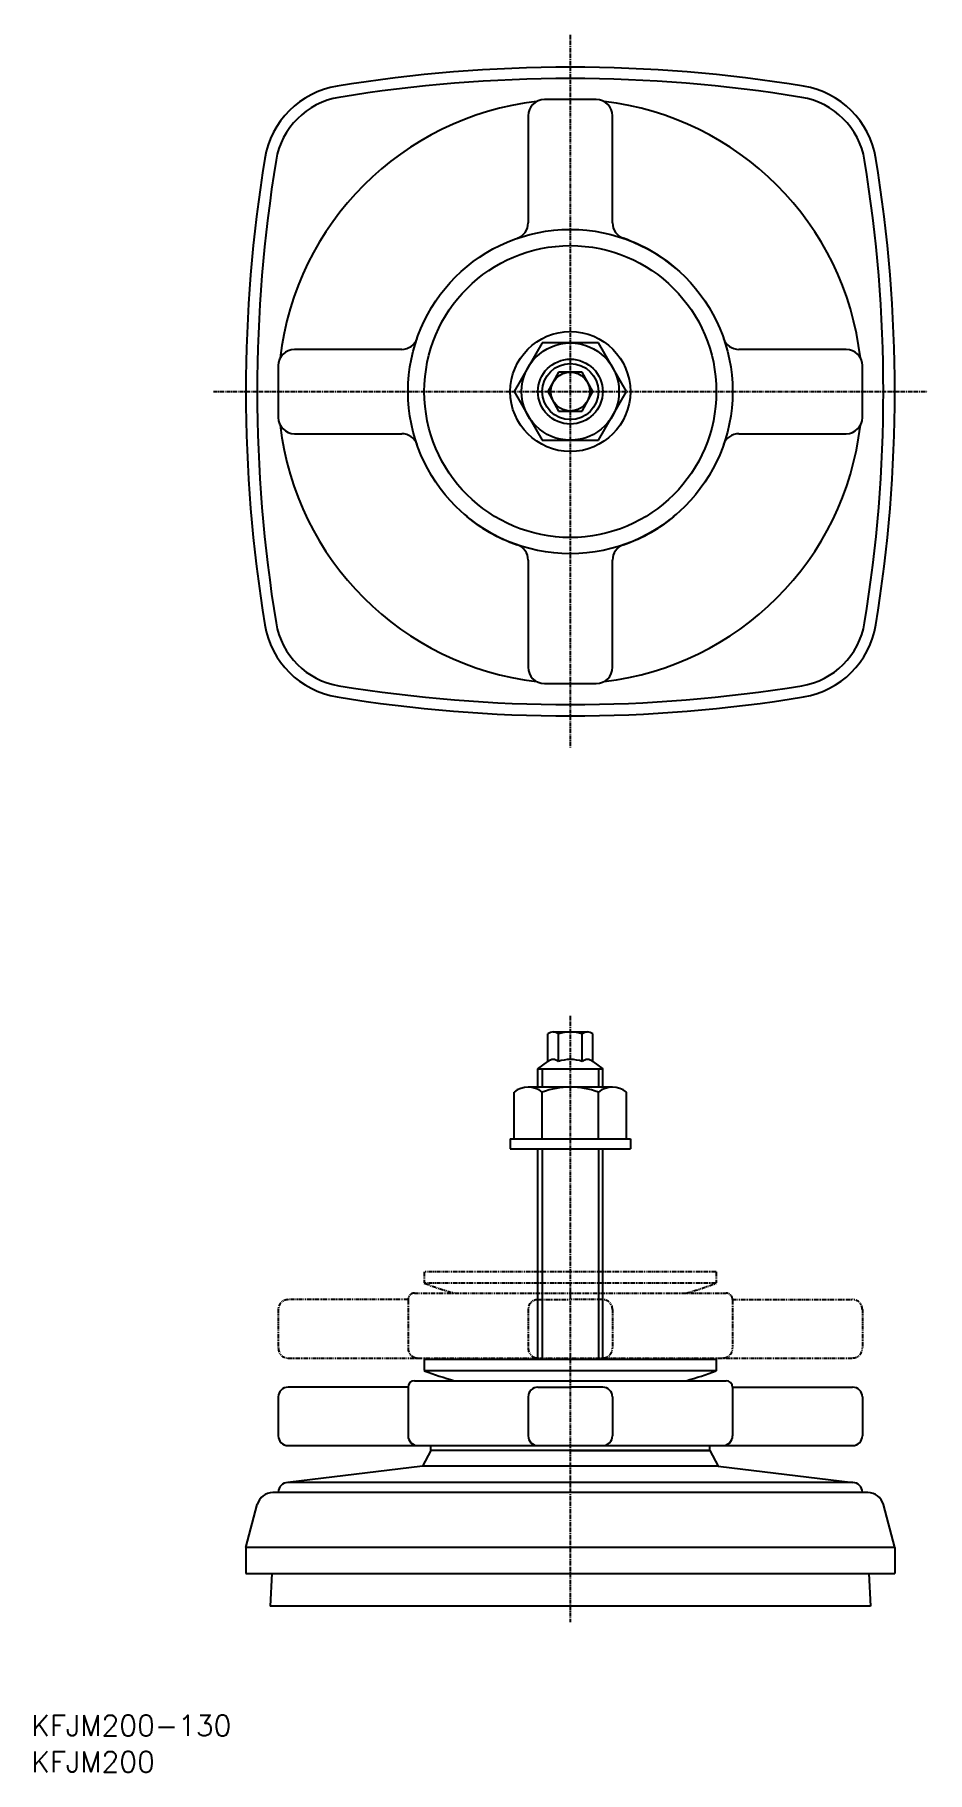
# Model space of a CAD drawing. Extents: x 1 to 276, y 0 to 536.
import ezdxf

# ---------------------------------------------------------------- set-up
doc = ezdxf.new("R2010")
doc.units = 0
doc.linetypes.add('CENTER', pattern=[2, 1.25, -0.25, 0.25, -0.25])
doc.linetypes.add('PHANTOM', pattern=[2.5, 1.25, -0.25, 0.25, -0.25, 0.25, -0.25])
doc.layers.get('0').update_dxf_attribs({"linetype": 'CONTINUOUS'})
doc.layers.add('CENTER', color=1, linetype='CENTER')
doc.styles.get("Standard").update_dxf_attribs({"font": 'txt.shx', "bigfont": '@extfont2.shx'})

msp = doc.modelspace()

# ---------------------------------------------------------------- linework, layer by layer
at = {"color": 7, "linetype": 'CONTINUOUS'}
for p, q in [((174.16, 515.66), (158.16, 515.66)), ((153.16, 510.66), (153.16, 477.64)), ((179.16, 477.64), (179.16, 510.66)), ((157.5, 440.66), (148.84, 425.66)), ((174.82, 440.66), (157.5, 440.66)), ((183.48, 425.66), (174.82, 440.66)), ((114.19, 438.66), (81.16, 438.66)), ((251.16, 438.66), (218.13, 438.66)), ((76.16, 433.66), (76.16, 417.66)), ((162.47, 431.66), (159.24, 425.66)), ((169.86, 431.66), (162.47, 431.66)), ((173.09, 425.66), (169.86, 431.66)), ((256.16, 417.66), (256.16, 433.66)), ((148.84, 425.66), (157.5, 410.66)), ((159.24, 425.66), (162.47, 419.66)), ((169.86, 419.66), (173.09, 425.66)), ((174.82, 410.66), (183.48, 425.66)), ((162.47, 419.66), (169.86, 419.66)), ((81.16, 412.66), (114.19, 412.66)), ((218.13, 412.66), (251.16, 412.66)), ((157.5, 410.66), (174.82, 410.66)), ((153.16, 373.69), (153.16, 340.66)), ((179.16, 340.66), (179.16, 373.69)), ((158.16, 335.66), (174.16, 335.66)), ((159.24, 219.1), (159.24, 227.6)), ((160.86, 228.24), (171.47, 228.24)), ((162.47, 219.1), (162.47, 227.6)), ((169.86, 219.1), (169.86, 227.6)), ((173.09, 219.1), (173.09, 227.6)), ((156.16, 216.88), (159.24, 219.1)), ((156.16, 216.88), (176.16, 216.88)), ((156.16, 211.24), (156.16, 216.88)), ((173.09, 219.1), (176.16, 216.88)), ((176.16, 211.24), (176.16, 216.88)), ((148.84, 195.24), (148.84, 209.64)), ((179.15, 211.24), (153.17, 211.24)), ((157.5, 195.24), (157.5, 209.64)), ((174.82, 195.24), (174.82, 209.64)), ((183.48, 195.24), (183.48, 209.64)), ((147.66, 195.24), (184.66, 195.24)), ((147.66, 195.24), (147.66, 192.24)), ((184.66, 195.24), (184.66, 192.24)), ((147.66, 192.24), (184.66, 192.24)), ((156.16, 127.24), (156.16, 192.24)), ((176.16, 127.24), (176.16, 192.24)), ((211.16, 127.24), (121.16, 127.24)), ((121.16, 127.24), (121.16, 123.84)), ((211.16, 123.75), (121.16, 123.75)), ((211.16, 127.24), (211.16, 123.75)), ((116.16, 118.71), (79.16, 118.71)), ((116.16, 118.71), (116.16, 103.71)), ((116.16, 118.71), (116.16, 118.71)), ((118.16, 120.71), (214.16, 120.71)), ((156.16, 118.71), (166.16, 118.71)), ((176.16, 118.71), (166.16, 118.71)), ((216.16, 118.71), (253.16, 118.71)), ((216.16, 118.71), (216.16, 103.71)), ((216.16, 118.71), (216.16, 118.71)), ((76.16, 115.71), (76.16, 103.71)), ((153.16, 115.71), (153.16, 103.71)), ((179.16, 115.71), (179.16, 103.71)), ((256.16, 115.71), (256.16, 103.71)), ((79.16, 100.71), (253.16, 100.71)), ((123.16, 99.21), (120.64, 94.41)), ((123.16, 99.21), (123.16, 100.71)), ((209.16, 99.21), (123.16, 99.21)), ((123.16, 99.21), (123.16, 99.21)), ((123.16, 99.21), (123.16, 99.21)), ((166.16, 99.21), (209.16, 99.21)), ((209.16, 99.21), (209.16, 100.71)), ((209.16, 99.21), (211.69, 94.41)), ((209.16, 99.21), (209.16, 99.21)), ((209.16, 99.21), (209.16, 99.21)), ((120.64, 94.41), (79.06, 89.35)), ((211.69, 94.41), (120.64, 94.41)), ((211.69, 94.41), (253.27, 89.35)), ((257.82, 86.24), (74.51, 86.24)), ((76.16, 86.24), (76.16, 86.35)), ((253.28, 89.35), (79.05, 89.35)), ((66.16, 69.24), (69.68, 82.52)), ((266.16, 69.24), (262.65, 82.52)), ((266.16, 69.24), (66.16, 69.24)), ((66.16, 69.24), (66.16, 61.24)), ((266.16, 69.24), (266.16, 61.24)), ((66.16, 61.24), (266.16, 61.24)), ((74.19, 61.24), (73.66, 51.24)), ((258.14, 61.24), (258.66, 51.24)), ((258.66, 51.24), (73.66, 51.24))]:
    msp.add_line(p, q, dxfattribs=at)
at = {"color": 3, "linetype": 'CONTINUOUS'}
for p, q in [((157.51, 216.88), (157.51, 211.24)), ((174.81, 216.88), (174.81, 211.24)), ((157.51, 192.24), (157.51, 127.24)), ((174.81, 192.24), (174.81, 127.24))]:
    msp.add_line(p, q, dxfattribs=at)
at = {"color": 3, "linetype": 'PHANTOM'}
for p, q in [((211.16, 154.24), (121.16, 154.24)), ((121.16, 154.24), (121.16, 150.84)), ((211.16, 150.75), (121.16, 150.75)), ((211.16, 154.24), (211.16, 150.84)), ((116.16, 145.71), (79.16, 145.71)), ((116.16, 145.71), (116.16, 130.71)), ((116.16, 145.71), (116.16, 145.71)), ((118.16, 147.71), (214.16, 147.71)), ((156.16, 145.71), (166.16, 145.71)), ((176.16, 145.71), (166.16, 145.71)), ((216.16, 145.71), (253.16, 145.71)), ((216.16, 145.71), (216.16, 130.71)), ((216.16, 145.71), (216.16, 145.71)), ((76.16, 142.71), (76.16, 130.71)), ((153.16, 142.71), (153.16, 130.71)), ((179.16, 142.71), (179.16, 130.71)), ((256.16, 142.71), (256.16, 130.71)), ((79.16, 127.71), (253.16, 127.71))]:
    msp.add_line(p, q, dxfattribs=at)
at = {"color": 7, "linetype": 'CONTINUOUS'}
for radius in [50, 45, 18.5, 15, 10, 6]:
    msp.add_circle((166.16, 425.66), radius, dxfattribs=at)
at = {"color": 3, "linetype": 'CONTINUOUS'}
msp.add_circle((166.16, 425.66), 8.65, dxfattribs=at)
at = {"color": 7, "linetype": 'CONTINUOUS'}
for centre, radius, start, end in [((166.16, 80.66), 445, 80.7053, 99.2947), ((98.65, 493.18), 27, 99.2947, 170.7053), ((166.16, 80.66), 441.49, 80.7053, 99.2947), ((233.67, 493.18), 27, 9.2947, 80.7053), ((98.65, 493.18), 23.49, 99.2947, 170.7053), ((166.16, 425.66), 90, 96.6196, 173.3804), ((158.16, 510.66), 5, 90, 180), ((174.16, 510.66), 5, 0, 90), ((166.16, 425.66), 90, 6.6197, 83.3803), ((233.67, 493.18), 23.49, 9.2947, 80.7053), ((511.16, 425.66), 445, 170.7053, 189.2947), ((511.16, 425.66), 441.49, 170.7053, 189.2947), ((-178.84, 425.66), 441.49, 350.7053, 9.2947), ((-178.84, 425.66), 445, 350.7053, 9.2947), ((148.16, 477.64), 5, 289.1033, 0), ((184.16, 477.64), 5, 180, 250.8967), ((166.16, 425.66), 50, 49.1033, 70.8967), ((114.19, 443.66), 5, 270, 340.8967), ((218.13, 443.66), 5, 199.1033, 270), ((81.16, 433.66), 5, 90, 180), ((251.16, 433.66), 5, 0, 90), ((81.16, 417.66), 5, 180, 270), ((166.16, 425.66), 90, 186.6195, 263.3805), ((114.19, 407.66), 5, 19.1033, 90), ((166.16, 425.66), 90, 276.6196, 353.3804), ((218.13, 407.66), 5, 90, 160.8967), ((251.16, 417.66), 5, 270, 0), ((166.16, 425.66), 50, 229.1033, 250.8967), ((166.16, 425.66), 50, 289.1033, 310.8967), ((148.16, 373.69), 5, 0, 70.8967), ((184.16, 373.69), 5, 109.1033, 180), ((98.65, 358.15), 27, 189.2947, 260.7053), ((98.65, 358.15), 23.49, 189.2947, 260.7053), ((233.67, 358.15), 23.49, 279.2947, 350.7053), ((233.67, 358.15), 27, 279.2947, 350.7053), ((158.16, 340.66), 5, 180, 270), ((174.16, 340.66), 5, 270, 0), ((166.16, 770.66), 441.49, 260.7053, 279.2947), ((166.16, 770.66), 445, 260.7053, 279.2947), ((160.86, 225.88), 2.36, 46.8028, 133.1969), ((166.16, 217.26), 10.98, 70.3471, 109.6529), ((171.47, 225.88), 2.36, 46.8031, 133.1972), ((160.86, 217.38), 2.36, 46.8028, 133.1969), ((166.16, 208.76), 10.98, 70.3471, 109.6529), ((171.47, 217.38), 2.36, 46.8031, 133.1972), ((153.17, 204.58), 6.66, 49.441, 130.559), ((166.16, 187), 24.24, 69.065, 110.935), ((179.15, 204.58), 6.66, 49.441, 130.559), ((166.16, 245.71), 130, 249.7478, 254.0577), ((166.16, 245.71), 130, 285.9423, 290.2522), ((79.16, 115.71), 3, 90, 180), ((118.16, 118.71), 2, 90, 180), ((156.16, 115.71), 3, 90, 180), ((176.16, 115.71), 3, 0, 90), ((214.16, 118.71), 2, 0, 90), ((253.16, 115.71), 3, 0, 90), ((79.16, 103.71), 3, 180, 270), ((119.16, 103.71), 3, 180, 270), ((156.16, 103.71), 3, 180, 270), ((176.16, 103.71), 3, 270, 0), ((213.16, 103.71), 3, 270, 0), ((253.16, 103.71), 3, 270, 0), ((74.51, 81.24), 5, 90, 165.1837), ((79.16, 86.35), 3, 92.1337, 180), ((253.16, 86.35), 3, 0, 87.8663), ((257.82, 81.24), 5, 14.8163, 90)]:
    msp.add_arc(centre, radius, start, end, dxfattribs=at)
at = {"color": 3, "linetype": 'PHANTOM'}
for centre, radius, start, end in [((166.16, 272.71), 130, 249.7478, 254.0576), ((166.16, 272.71), 130, 285.9424, 290.2522), ((79.16, 142.71), 3, 90, 180), ((118.16, 145.71), 2, 90, 180), ((156.16, 142.71), 3, 90, 180), ((176.16, 142.71), 3, 0, 90), ((214.16, 145.71), 2, 0, 90), ((253.16, 142.71), 3, 0, 90), ((79.16, 130.71), 3, 180, 270), ((119.16, 130.71), 3, 180, 270), ((156.16, 130.71), 3, 180, 270), ((176.16, 130.71), 3, 270, 0), ((213.16, 130.71), 3, 270, 0), ((253.16, 130.71), 3, 270, 0)]:
    msp.add_arc(centre, radius, start, end, dxfattribs=at)
at = {"layer": 'CENTER', "color": 1, "linetype": 'CENTER'}
for p, q in [((166.16, 535.66), (166.16, 315.66)), ((56.16, 425.66), (276.16, 425.66)), ((166.16, 233.24), (166.16, 46.24))]:
    msp.add_line(p, q, dxfattribs=at)

# ---------------------------------------------------------------- texts
at = {"color": 7, "linetype": 'CONTINUOUS'}
for s, p in [('KFJM200-130', (0, 11.18)), ('KFJM200', (0, 0))]:
    msp.add_text(s, height=6.4, dxfattribs=at).set_placement(p)

doc.saveas('drawing.dxf')
